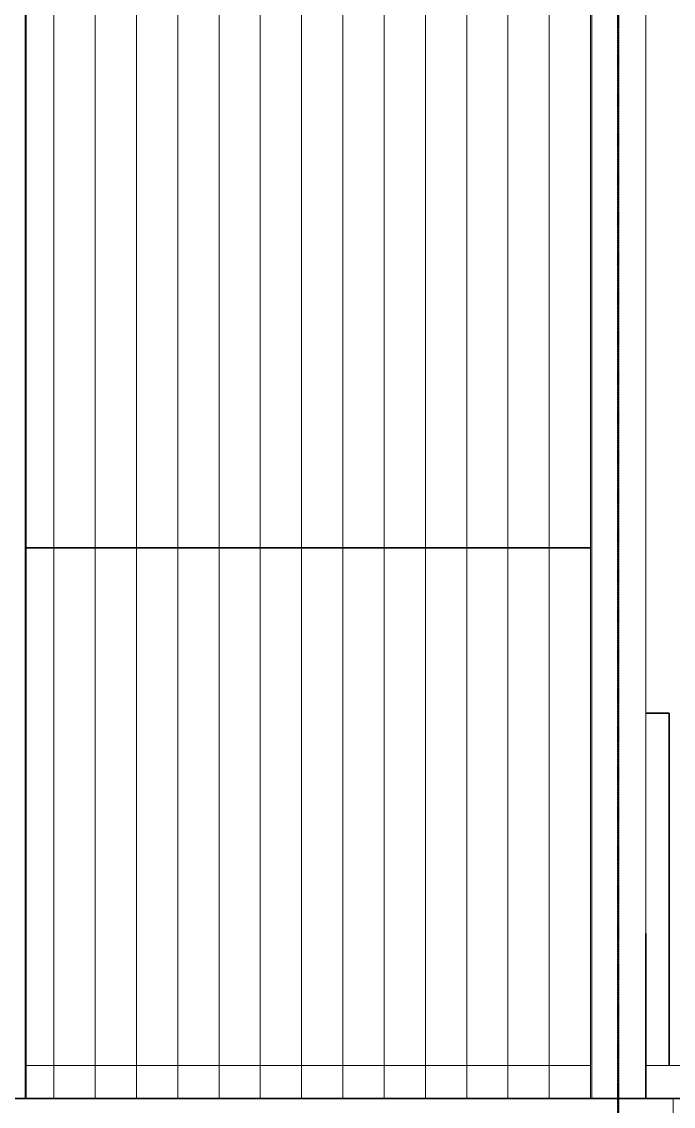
# Model space of a CAD drawing. Header units: millimetres. Extents: x -153298 to 620751, y -313239 to 250031.
# Drawn here: x 10737 to 11919, y -305529 to -303560 of the extents above; entities that cross this region are included whole.
import ezdxf

# ---------------------------------------------------------------- set-up
doc = ezdxf.new("R2010")
doc.units = ezdxf.units.MM
doc.linetypes.add('DPA_Hidden 50', pattern=[3, 2, -1])
for name, color, linetype, lineweight in [('A-DETL-GENF', 7, 'Continuous', 35), ('A-GENM', 7, 'Continuous', 9), ('A-GLAZ-CURT', 7, 'Continuous', 9), ('I-WALL-E', 7, 'Continuous', 35), ('WALL-E', 7, 'Continuous', 35)]:
    doc.layers.add(name, color=color, linetype=linetype, lineweight=lineweight)

# ---------------------------------------------------------------- blocks, each defined once
blk = doc.blocks.new('System Panel - Entrance Glazed 12mm-14851400-2140-01 ENTRANCE 1 ELEVATION 2')
at = {"layer": 'A-GLAZ-CURT', "color": 7}
for p, q in [((-12852, 105550), (-12852, 104624.1)), ((-12852, 104624.1), (-12852, 105550)), ((-12652, 105550), (-12802, 105550)), ((-12802, 105550), (-12652, 105550))]:
    blk.add_line(p, q, dxfattribs=at)
blk = doc.blocks.new('DPA_CP_Entrance Louver Grill Vertical Z - Louver Grill Vertical Z-18397728-2140-01 ENTRANCE 1 ELEVATION 2')
at = {"layer": 'A-GLAZ-CURT', "color": 7}
for p, q in [((-12852, 113945.1), (-12852, 105550)), ((-12852, 113945.1), (-12852, 105550)), ((-12852, 113945.1), (-12852, 105550)), ((-12852, 113945.1), (-12852, 105550)), ((-12802, 105550), (-12802, 113945.1)), ((-12802, 113945.1), (-12802, 105550)), ((-12802, 105550), (-12802, 113945.1)), ((-12802, 113945.1), (-12802, 105550)), ((-12727, 105610), (-12802, 105610)), ((-12802, 105610), (-12802, 105550)), ((-12802, 105550), (-12802, 105610)), ((-12802, 105610), (-12727, 105610)), ((-12802, 105550), (-12852, 105550)), ((-12852, 105550), (-12802, 105550)), ((-12802, 105550), (-12852, 105550)), ((-12852, 105550), (-12802, 105550)), ((-12802, 105550), (-12727, 105550)), ((-12727, 105550), (-12802, 105550))]:
    blk.add_line(p, q, dxfattribs=at)
blk = doc.blocks.new('DPA_CP_Entrance Louver Grill Vertical Z - Louver Grill Vertical Z-V436-2140-01 ENTRANCE 1 ELEVATION 2')
at = {"layer": 'A-GLAZ-CURT', "color": 7}
for p, q in [((-12852, 113945.1), (-12852, 105550)), ((-12852, 113945.1), (-12852, 105550)), ((-12852, 113945.1), (-12852, 105550)), ((-12852, 113945.1), (-12852, 105550)), ((-12802, 105550), (-12802, 113945.1)), ((-12802, 113945.1), (-12802, 105550)), ((-12802, 105550), (-12802, 113945.1)), ((-12802, 113945.1), (-12802, 105550)), ((-12727, 105610), (-12802, 105610)), ((-12802, 105610), (-12802, 105550)), ((-12802, 105550), (-12802, 105610)), ((-12802, 105610), (-12727, 105610)), ((-12802, 105550), (-12852, 105550)), ((-12852, 105550), (-12802, 105550)), ((-12802, 105550), (-12852, 105550)), ((-12852, 105550), (-12802, 105550)), ((-12802, 105550), (-12727, 105550)), ((-12727, 105550), (-12802, 105550))]:
    blk.add_line(p, q, dxfattribs=at)
blk = doc.blocks.new('DPA_CP_Entrance Louver Grill Vertical Z - Louver Grill Vertical Z-V437-2140-01 ENTRANCE 1 ELEVATION 2')
at = {"layer": 'A-GLAZ-CURT', "color": 7}
for p, q in [((-12852, 113945.1), (-12852, 105550)), ((-12852, 113945.1), (-12852, 105550)), ((-12852, 113945.1), (-12852, 105550)), ((-12852, 113945.1), (-12852, 105550)), ((-12802, 105550), (-12802, 113945.1)), ((-12802, 113945.1), (-12802, 105550)), ((-12802, 105550), (-12802, 113945.1)), ((-12802, 113945.1), (-12802, 105550)), ((-12727, 105610), (-12802, 105610)), ((-12802, 105610), (-12802, 105550)), ((-12802, 105550), (-12802, 105610)), ((-12802, 105610), (-12727, 105610)), ((-12802, 105550), (-12852, 105550)), ((-12852, 105550), (-12802, 105550)), ((-12802, 105550), (-12852, 105550)), ((-12852, 105550), (-12802, 105550)), ((-12802, 105550), (-12727, 105550)), ((-12727, 105550), (-12802, 105550))]:
    blk.add_line(p, q, dxfattribs=at)
blk = doc.blocks.new('DPA_CP_Entrance Louver Grill Vertical Z - Louver Grill Vertical Z-V438-2140-01 ENTRANCE 1 ELEVATION 2')
at = {"layer": 'A-GLAZ-CURT', "color": 7}
for p, q in [((-12852, 113945.1), (-12852, 105550)), ((-12852, 113945.1), (-12852, 105550)), ((-12852, 113945.1), (-12852, 105550)), ((-12852, 113945.1), (-12852, 105550)), ((-12802, 105550), (-12802, 113945.1)), ((-12802, 113945.1), (-12802, 105550)), ((-12802, 105550), (-12802, 113945.1)), ((-12802, 113945.1), (-12802, 105550)), ((-12727, 105610), (-12802, 105610)), ((-12802, 105610), (-12802, 105550)), ((-12802, 105550), (-12802, 105610)), ((-12802, 105610), (-12727, 105610)), ((-12802, 105550), (-12852, 105550)), ((-12852, 105550), (-12802, 105550)), ((-12802, 105550), (-12852, 105550)), ((-12852, 105550), (-12802, 105550)), ((-12802, 105550), (-12727, 105550)), ((-12727, 105550), (-12802, 105550))]:
    blk.add_line(p, q, dxfattribs=at)
blk = doc.blocks.new('DPA_CP_Entrance Louver Grill Vertical Z - Louver Grill Vertical Z-18397856-2140-01 ENTRANCE 1 ELEVATION 2')
at = {"layer": 'A-GLAZ-CURT', "color": 7}
for p, q in [((-13927.4, 105550), (-13927.4, 113945.1)), ((-13927.4, 105550), (-13927.4, 113945.1)), ((-13925.4, 105550), (-13925.4, 113945.1)), ((-13925.4, 113945.1), (-13925.4, 105550)), ((-12902, 105550), (-12902, 113945.1)), ((-12902, 113945.1), (-12902, 105550)), ((-12900, 113945.1), (-12900, 105550)), ((-12900, 113945.1), (-12900, 105550)), ((-12852, 105550), (-12852, 113945.1)), ((-12852, 113945.1), (-12852, 105550)), ((-12852, 113945.1), (-12852, 105550)), ((-12852, 113945.1), (-12852, 105550)), ((-13925.4, 105610), (-13925.4, 113895.1)), ((-12902, 113895.1), (-12902, 105610)), ((-13925.4, 113150), (-13925.4, 106550)), ((-12902, 113150), (-12902, 106550)), ((-13925.4, 105610), (-12902, 105610)), ((-13925.4, 105610), (-12902, 105610)), ((-12852, 105550), (-12852, 105610)), ((-12852, 105610), (-12852, 105550)), ((-13925.4, 105550), (-13975.4, 105550)), ((-13927.4, 105550), (-13975.4, 105550)), ((-13975.4, 105550), (-13925.4, 105550)), ((-12852, 105550), (-13975.4, 105550)), ((-13975.4, 105550), (-12852, 105550)), ((-13925.4, 105550), (-13927.4, 105550)), ((-12852, 105550), (-12902, 105550)), ((-12902, 105550), (-12852, 105550)), ((-12900, 105550), (-12902, 105550)), ((-12852, 105550), (-12900, 105550))]:
    blk.add_line(p, q, dxfattribs=at)
blk = doc.blocks.new('DPA_CP_Entrance Louver Grill Vertical Z - Louver Grill Vertical Z-V475-2140-01 ENTRANCE 1 ELEVATION 2')
at = {"layer": 'A-GLAZ-CURT', "color": 7}
for p, q in [((-12852, 113945.1), (-12852, 105550)), ((-12852, 113945.1), (-12852, 105550)), ((-12852, 113945.1), (-12852, 105550)), ((-12852, 113945.1), (-12852, 105550)), ((-12802, 105550), (-12802, 113945.1)), ((-12802, 113945.1), (-12802, 105550)), ((-12802, 105550), (-12802, 113945.1)), ((-12802, 113945.1), (-12802, 105550)), ((-12727, 105610), (-12802, 105610)), ((-12802, 105610), (-12802, 105550)), ((-12802, 105550), (-12802, 105610)), ((-12802, 105610), (-12727, 105610)), ((-12802, 105550), (-12852, 105550)), ((-12852, 105550), (-12802, 105550)), ((-12802, 105550), (-12852, 105550)), ((-12852, 105550), (-12802, 105550)), ((-12802, 105550), (-12727, 105550)), ((-12727, 105550), (-12802, 105550))]:
    blk.add_line(p, q, dxfattribs=at)
blk = doc.blocks.new('GM_Louver Grill Vertical Z - Z Profile-V478-2140-01 ENTRANCE 1 ELEVATION 2')
at = {"layer": 'A-GENM', "color": 7}
blk.add_line((-13800.5, 105550), (-13800.5, 113945.1), dxfattribs=at)
blk = doc.blocks.new('System Panel - Facade_Solid Panel 100mm-18344664-2140-01 ENTRANCE 1 ELEVATION 2')
at = {"layer": 'A-GLAZ-CURT', "color": 7}
for p, q in [((-12852, 102550), (-12852, 105550)), ((-12852, 105550), (-12852, 104624.1)), ((-12852, 105550), (-12752, 105550)), ((-12852, 105550), (-12752, 105550)), ((-12752, 103450), (-12752, 105550)), ((-12752, 105550), (-12752, 102550))]:
    blk.add_line(p, q, dxfattribs=at)
blk = doc.blocks.new('System Panel - Facade_Solid Panel 100mm-V570-2140-01 ENTRANCE 1 ELEVATION 2')
at = {"layer": 'A-GLAZ-CURT', "color": 7}
for p, q in [((-12852, 104624.1), (-12852, 105550)), ((-12852, 105550), (-12852, 104624.1)), ((-12852, 105550), (-12752, 105550)), ((-12852, 105550), (-12752, 105550)), ((-12752, 104676.9), (-12752, 105550)), ((-12752, 105550), (-12752, 104676.9))]:
    blk.add_line(p, q, dxfattribs=at)
blk = doc.blocks.new('System Panel - Facade_Solid Panel 100mm-18344665-2140-01 ENTRANCE 1 ELEVATION 2')
at = {"layer": 'A-GLAZ-CURT', "color": 7}
for p, q in [((-12852, 104624.1), (-12852, 105550)), ((-12852, 105550), (-12852, 104624.1)), ((-12852, 105550), (-12752, 105550)), ((-12852, 105550), (-12752, 105550)), ((-12752, 104676.9), (-12752, 105550)), ((-12752, 105550), (-12752, 104676.9))]:
    blk.add_line(p, q, dxfattribs=at)
blk = doc.blocks.new('System Panel - Facade_Solid Panel 100mm-18344666-2140-01 ENTRANCE 1 ELEVATION 2')
at = {"layer": 'A-GLAZ-CURT', "color": 7}
for p, q in [((-12852, 104624.1), (-12852, 105550)), ((-12852, 105550), (-12852, 104624.1)), ((-12852, 105550), (-12752, 105550)), ((-12852, 105550), (-12752, 105550)), ((-12752, 104676.9), (-12752, 105550)), ((-12752, 105550), (-12752, 104676.9))]:
    blk.add_line(p, q, dxfattribs=at)
blk = doc.blocks.new('System Panel - Facade_Solid Panel 100mm-18344667-2140-01 ENTRANCE 1 ELEVATION 2')
at = {"layer": 'A-GLAZ-CURT', "color": 7}
for p, q in [((-12852, 104624.1), (-12852, 105550)), ((-12852, 105550), (-12852, 104624.1)), ((-12852, 105550), (-12752, 105550)), ((-12852, 105550), (-12752, 105550)), ((-12752, 105550), (-12752, 104676.9))]:
    blk.add_line(p, q, dxfattribs=at)
blk = doc.blocks.new('System Panel - Facade_Solid Panel 100mm-V571-2140-01 ENTRANCE 1 ELEVATION 2')
at = {"layer": 'A-GLAZ-CURT', "color": 7}
for p, q in [((-12852, 104624.1), (-12852, 105550)), ((-12852, 105550), (-12852, 104624.1)), ((-12852, 105550), (-12752, 105550)), ((-12852, 105550), (-12752, 105550)), ((-12752, 104676.9), (-12752, 105550)), ((-12752, 105550), (-12752, 103450))]:
    blk.add_line(p, q, dxfattribs=at)
blk = doc.blocks.new('DPA_AN_Callout - DPA_AN_Callout-15497909-2140-01 ENTRANCE 1 ELEVATION 2')
at = {"layer": 'A-DETL-GENF', "color": 7, "linetype": 'DPA_Hidden 50', "lineweight": 50}
blk.add_line((-12852, 105441.4), (-12852, 108548.1), dxfattribs=at)

msp = doc.modelspace()

# ---------------------------------------------------------------- linework, layer by layer
at = {"color": 7}
msp.add_lwpolyline([(11947.7281, -297117.5653), (8497.1524, -297117.5653), (8497.1524, -305514.7103), (11947.7281, -305514.7103)], close=True, dxfattribs=at)
at = {"layer": 'I-WALL-E', "color": 7}
for p, q in [((11911.6524, -304814.7103), (11869.1524, -304814.7103)), ((11869.1524, -304814.7103), (11911.6524, -304814.7103)), ((11911.6524, -305454.7103), (11911.6524, -304814.7103)), ((11911.6524, -304814.7103), (11911.6524, -305454.7103)), ((8449.1524, -305514.7103), (11819.1524, -305514.7103)), ((11819.1524, -305514.7103), (10694.1524, -305514.7103)), ((11819.1524, -305514.7103), (11819.1524, -309614.7103)), ((11819.1524, -308814.7103), (11819.1524, -305514.7103))]:
    msp.add_line(p, q, dxfattribs=at)
at = {"layer": 'WALL-E', "color": 7}
for p, q in [((11819.1524, -306440.6474), (11819.1524, -297119.5898)), ((11819.1524, -306440.6474), (11819.1524, -301514.7103)), ((10745.819, -304514.7103), (11619.1524, -304514.7103)), ((11769.1524, -304514.7103), (10745.819, -304514.7103)), ((11819.1524, -307564.7103), (11819.1524, -304514.7103)), ((11819.1524, -305214.7103), (11819.1524, -306440.6474)), ((11819.1524, -306440.6474), (11819.1524, -305214.7103)), ((11819.1524, -305514.7103), (11819.1524, -305214.7103)), ((11819.1524, -305214.7103), (11819.1524, -306440.6474)), ((11869.1524, -305214.7103), (11869.1524, -305514.7103)), ((11869.1524, -305514.7103), (11869.1524, -305214.7103)), ((11869.1524, -305514.7103), (11869.1524, -305214.7103)), ((11869.1524, -305214.7103), (11869.1524, -305514.7103)), ((11819.1524, -305514.7103), (12503.3985, -305514.7103)), ((12503.3985, -305514.7103), (11819.1524, -305514.7103)), ((11819.1524, -305514.7103), (11819.1524, -306440.6474))]:
    msp.add_line(p, q, dxfattribs=at)

# ---------------------------------------------------------------- block references
at = {"layer": 'A-DETL-GENF', "color": 7}
msp.add_blockref('DPA_AN_Callout - DPA_AN_Callout-15497909-2140-01 ENTRANCE 1 ELEVATION 2', (24671.1729, -411064.7103), dxfattribs=at)
at = {"layer": 'A-GENM', "color": 7}
for p in [(24596.3011, -411064.7103), (24671.1729, -411064.7103), (24746.0447, -411064.7103), (24820.9165, -411064.7103), (24895.7883, -411064.7103), (24970.6601, -411064.7103), (25045.5319, -411064.7103), (25120.4037, -411064.7103), (25195.2755, -411064.7103), (25270.1473, -411064.7103), (25345.0191, -411064.7103), (25419.8908, -411064.7103), (25494.7626, -411064.7103), (25569.6344, -411064.7103)]:
    msp.add_blockref('GM_Louver Grill Vertical Z - Z Profile-V478-2140-01 ENTRANCE 1 ELEVATION 2', p, dxfattribs=at)
at = {"layer": 'A-GLAZ-CURT', "color": 7}
for name in ['DPA_CP_Entrance Louver Grill Vertical Z - Louver Grill Vertical Z-18397856-2140-01 ENTRANCE 1 ELEVATION 2', 'DPA_CP_Entrance Louver Grill Vertical Z - Louver Grill Vertical Z-18397728-2140-01 ENTRANCE 1 ELEVATION 2', 'DPA_CP_Entrance Louver Grill Vertical Z - Louver Grill Vertical Z-V436-2140-01 ENTRANCE 1 ELEVATION 2', 'DPA_CP_Entrance Louver Grill Vertical Z - Louver Grill Vertical Z-V436-2140-01 ENTRANCE 1 ELEVATION 2', 'DPA_CP_Entrance Louver Grill Vertical Z - Louver Grill Vertical Z-V436-2140-01 ENTRANCE 1 ELEVATION 2', 'DPA_CP_Entrance Louver Grill Vertical Z - Louver Grill Vertical Z-V436-2140-01 ENTRANCE 1 ELEVATION 2', 'DPA_CP_Entrance Louver Grill Vertical Z - Louver Grill Vertical Z-V436-2140-01 ENTRANCE 1 ELEVATION 2', 'DPA_CP_Entrance Louver Grill Vertical Z - Louver Grill Vertical Z-V437-2140-01 ENTRANCE 1 ELEVATION 2', 'DPA_CP_Entrance Louver Grill Vertical Z - Louver Grill Vertical Z-V438-2140-01 ENTRANCE 1 ELEVATION 2', 'DPA_CP_Entrance Louver Grill Vertical Z - Louver Grill Vertical Z-V475-2140-01 ENTRANCE 1 ELEVATION 2', 'System Panel - Entrance Glazed 12mm-14851400-2140-01 ENTRANCE 1 ELEVATION 2', 'System Panel - Facade_Solid Panel 100mm-18344664-2140-01 ENTRANCE 1 ELEVATION 2', 'System Panel - Facade_Solid Panel 100mm-V570-2140-01 ENTRANCE 1 ELEVATION 2', 'System Panel - Facade_Solid Panel 100mm-V570-2140-01 ENTRANCE 1 ELEVATION 2', 'System Panel - Facade_Solid Panel 100mm-18344665-2140-01 ENTRANCE 1 ELEVATION 2', 'System Panel - Facade_Solid Panel 100mm-18344666-2140-01 ENTRANCE 1 ELEVATION 2', 'System Panel - Facade_Solid Panel 100mm-18344667-2140-01 ENTRANCE 1 ELEVATION 2', 'System Panel - Facade_Solid Panel 100mm-V570-2140-01 ENTRANCE 1 ELEVATION 2', 'System Panel - Facade_Solid Panel 100mm-V570-2140-01 ENTRANCE 1 ELEVATION 2', 'System Panel - Facade_Solid Panel 100mm-V570-2140-01 ENTRANCE 1 ELEVATION 2', 'System Panel - Facade_Solid Panel 100mm-V571-2140-01 ENTRANCE 1 ELEVATION 2']:
    msp.add_blockref(name, (24671.1729, -411064.7103), dxfattribs=at)

doc.saveas('drawing.dxf')
